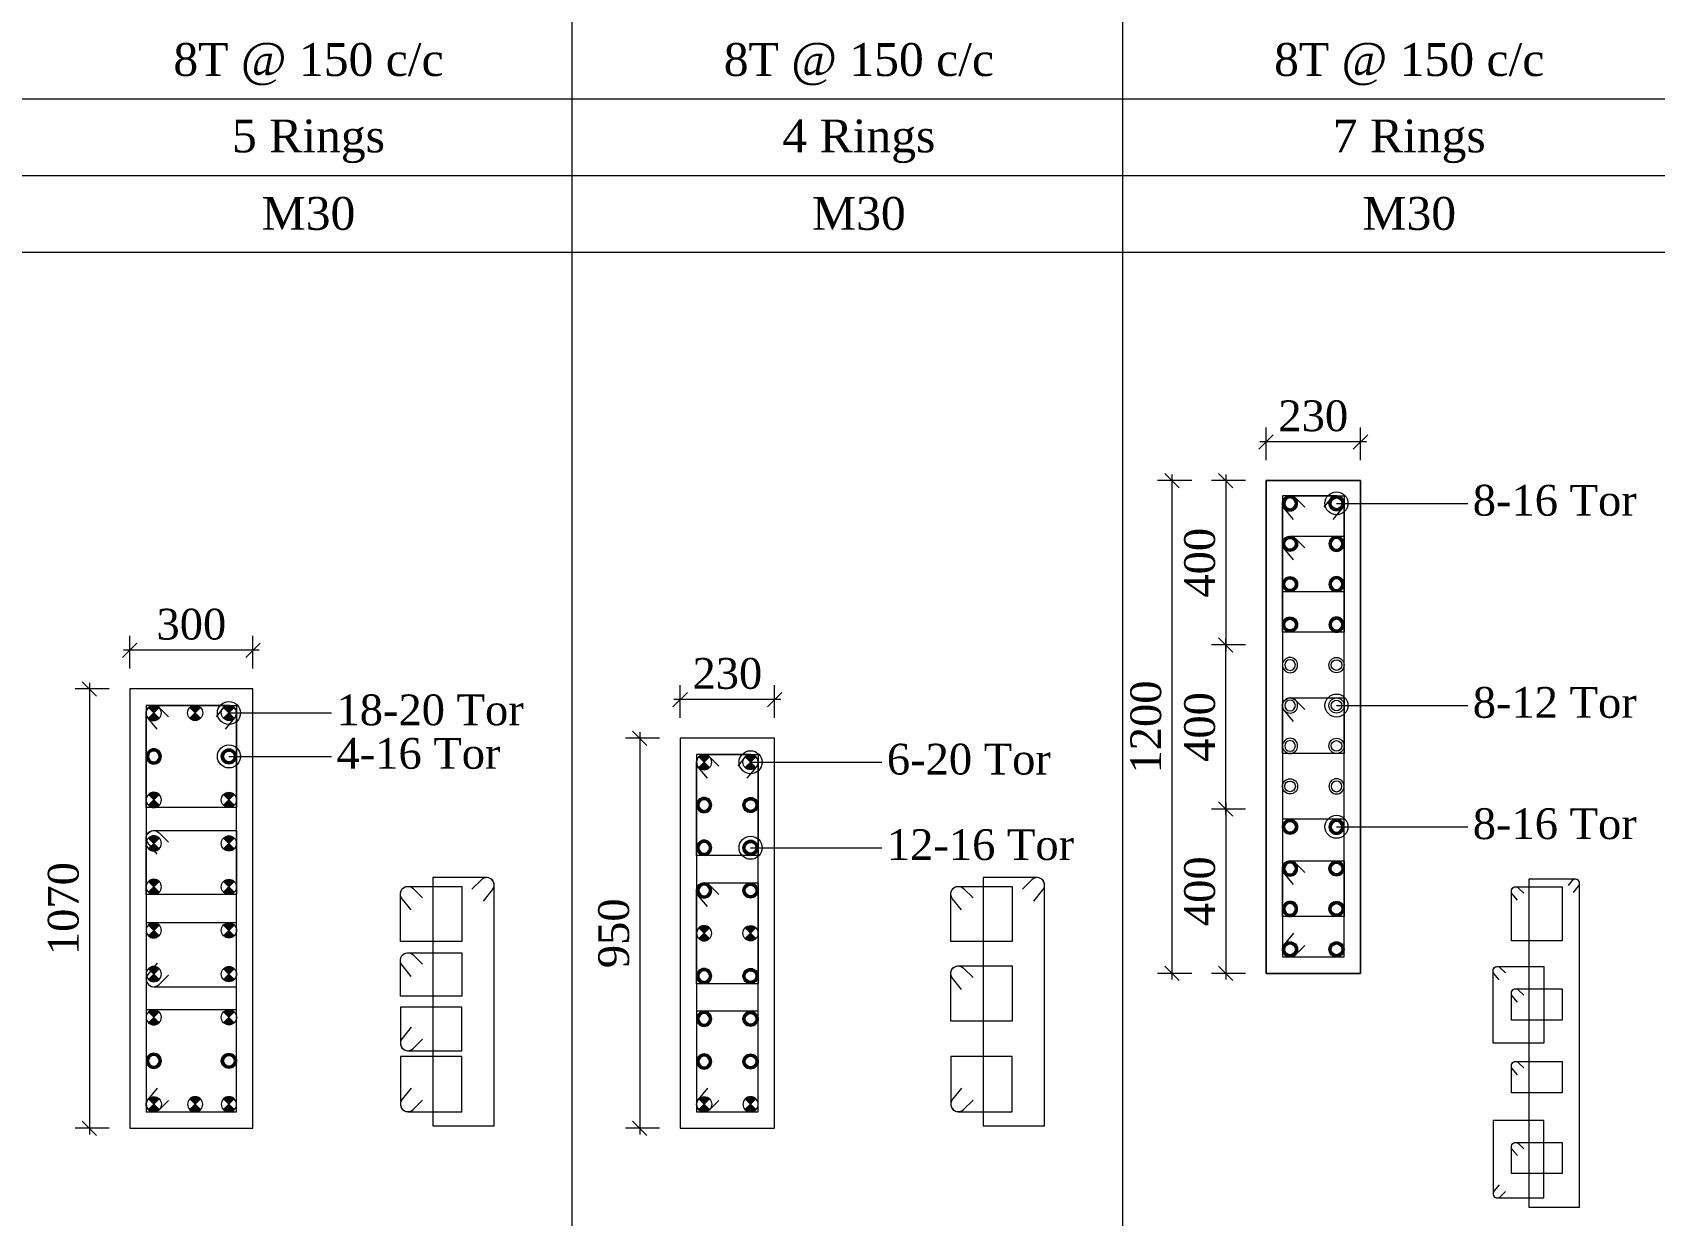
# Model space of a CAD drawing. Header units: metres. Extents: x 95882 to 260884, y 3603 to 81317.
# Drawn here: x 191392 to 195343, y 33459 to 36341 of the extents above; entities that cross this region are included whole.
import ezdxf
from ezdxf.enums import TextEntityAlignment as Align

# ---------------------------------------------------------------- set-up
doc = ezdxf.new("R2010")
doc.units = ezdxf.units.M
doc.header["$LTSCALE"] = 0.05
doc.header["$MEASUREMENT"] = 0
doc.header["$PDMODE"] = 34
doc.header["$PDSIZE"] = -2.5
doc.layers.get('0').update_dxf_attribs({"linetype": 'CONTINUOUS', "lineweight": 0})
doc.layers.get('DEFPOINTS').update_dxf_attribs({"linetype": 'CONTINUOUS'})
for name, color, linetype, lineweight in [('S-DIM-R', 7, 'CONTINUOUS', 9), ('S-SECTION', 5, 'CONTINUOUS', 5), ('S-SECTION MARK', 124, 'CONTINUOUS', 0), ('S-SHEET', 251, 'CONTINUOUS', 0), ('S-STEEL COL_DIA', 1, 'CONTINUOUS', 9), ('S-STEEL RING', 1, 'CONTINUOUS', 9), ('S-TEXT', 7, 'CONTINUOUS', 0), ('S-TEXT MIX', 1, 'CONTINUOUS', 15), ('S-TEXT RINGS', 7, 'CONTINUOUS', 15)]:
    doc.layers.add(name, color=color, linetype=linetype, lineweight=lineweight)
doc.styles.add('AAPL-ADRESS tahoma', font='tahoma.ttf')
doc.styles.add('S-ROMANS', font='times.ttf')
doc.styles.get("Standard").update_dxf_attribs({"font": 'times.ttf'})
doc.styles.add('TEXT', font='times.ttf')
doc.dimstyles.new('75mm', dxfattribs={"dimscale": 140, "dimtxt": 1, "dimasz": 0.35, "dimexe": 0.5, "dimexo": 1, "dimgap": 0.01, "dimtad": 0, "dimdec": 0, "dimzin": 12, "dimdsep": 46, "dimtxsty": 'AAPL-ADRESS tahoma', "dimblk": 'OBLIQUE', "dimcen": 0.35, "dimdle": 0.01, "dimse1": 1, "dimse2": 1, "dimclrd": 256, "dimclre": 256, "dimclrt": 256, "dimadec": 0, "dimazin": 3, "dimtfac": 1, "dimtdec": 0, "dimtmove": 1, "dimatfit": 3, "dimldrblk": 'DOTSMALL', "dimfxl": 1, "dimtolj": 1, "dimtzin": 0, "dimarcsym": 1})
doc.dimstyles.new('S_DIM', dxfattribs={"dimtxt": 75, "dimasz": 35, "dimexe": 35, "dimexo": 50, "dimgap": 25, "dimtad": 1, "dimdec": 0, "dimzin": 0, "dimdsep": 46, "dimtxsty": 'Standard', "dimblk": 'OBLIQUE', "dimcen": 0.09, "dimdle": 15, "dimclrd": 256, "dimclre": 256, "dimclrt": 256, "dimadec": 0, "dimazin": 0, "dimtfac": 1, "dimtdec": 0, "dimtofl": 0, "dimtmove": 0, "dimatfit": 3, "dimfxl": 1, "dimtolj": 1, "dimtzin": 0, "dimlwd": -1, "dimlwe": -1, "dimarcsym": 0})

# ---------------------------------------------------------------- blocks, each defined once
blk = doc.blocks.new('_Oblique')
at = {"color": 0, "linetype": 'ByBlock', "lineweight": -2}
blk.add_line((-0.5, -0.5), (0.5, 0.5), dxfattribs=at)
blk = doc.blocks.new('*D659')
at = {"layer": 'DEFPOINTS', "color": 0, "transparency": 16777216}
for p in [(192969.6, 34621.6, -0.1), (192871.3, 33671.6), (192969.6, 33671.6, -0.1)]:
    blk.add_point(p, dxfattribs=at)
at = {"layer": 'S-DIM-R', "transparency": 16777216}
for p, q in [((192919.6, 34621.6), (192836.3, 34621.6)), ((192871.3, 34636.6), (192871.3, 33656.6)), ((192919.6, 33671.6), (192836.3, 33671.6))]:
    blk.add_line(p, q, dxfattribs=at)
at = {"layer": 'S-DIM-R', "transparency": 16777216, "xscale": 35, "yscale": 35, "zscale": 35}
for p, rotation in [((192871.3, 34621.6), 90), ((192871.3, 33671.6), 270)]:
    blk.add_blockref('_Oblique', p, dxfattribs=dict(at, rotation=rotation))
at = {"layer": 'S-DIM-R', "transparency": 16777216, "insert": (192808.1, 34146.6), "char_height": 75, "attachment_point": 5, "rotation": 90}
blk.add_mtext('\\A1;950', dxfattribs=at)
blk = doc.blocks.new('*D660')
at = {"layer": 'DEFPOINTS', "color": 0, "transparency": 16777216}
for p in [(192969.6, 34715.8), (192969.6, 34621.6, 0), (193199.6, 34621.6, 0)]:
    blk.add_point(p, dxfattribs=at)
at = {"layer": 'S-DIM-R', "transparency": 16777216}
for p, q in [((192969.6, 34671.6), (192969.6, 34750.8)), ((193199.6, 34671.6), (193199.6, 34750.8)), ((193214.6, 34715.8), (192954.6, 34715.8))]:
    blk.add_line(p, q, dxfattribs=at)
at = {"layer": 'S-DIM-R', "transparency": 16777216, "xscale": 35, "yscale": 35, "zscale": 35, "rotation": 180}
blk.add_blockref('_Oblique', (192969.6, 34715.8), dxfattribs=at)
at = {"layer": 'S-DIM-R', "transparency": 16777216, "xscale": 35, "yscale": 35, "zscale": 35}
blk.add_blockref('_Oblique', (193199.6, 34715.8), dxfattribs=at)
at = {"layer": 'S-DIM-R', "transparency": 16777216, "insert": (193084.6, 34778.9), "char_height": 75, "attachment_point": 5}
blk.add_mtext('\\A1;230', dxfattribs=at)
blk = doc.blocks.new('*U4')
at = {"layer": 'S-STEEL COL_DIA'}
h = blk.add_hatch(color=256, dxfattribs=at)
h.dxf.hatch_style = 1
h.paths.add_polyline_path([(0, 0), (0, -18.5, 0.198912), (13, -13)])
h.paths.add_polyline_path([(0, 0), (-13, -13, 0.198912), (0, -18.5)])
h.paths.add_polyline_path([(0, 18.5, 0.198912), (-13, 13), (0, 0)])
h.paths.add_polyline_path([(13, 13, 0.198912), (0, 18.5), (0, 0)])
at = {"layer": 'S-STEEL COL_DIA', "lineweight": 5}
for p, q in [((-13, 13), (13, -13)), ((13, 13), (-13, -13))]:
    blk.add_line(p, q, dxfattribs=at)
blk.add_circle((0, 0), 18.5, dxfattribs=at)
blk = doc.blocks.new('*U5')
at = {"layer": 'S-STEEL COL_DIA'}
h = blk.add_hatch(color=256, dxfattribs=at)
h.dxf.hatch_style = 1
h.paths.add_polyline_path([(-18.5, 0, 1), (18.5, 0, 1)])
h.paths.add_polyline_path([(13, 0, -1), (-13, 0, -1)], flags=16)
at = {"layer": 'S-STEEL COL_DIA', "lineweight": 5}
for radius in [18.5, 13]:
    blk.add_circle((0, 0), radius, dxfattribs=at)
blk = doc.blocks.new('*D661')
at = {"layer": 'DEFPOINTS', "color": 0, "transparency": 16777216}
for p in [(194396.8, 34449, -0.1), (194298.5, 34049), (194396.8, 34049, -0.1)]:
    blk.add_point(p, dxfattribs=at)
at = {"layer": 'S-DIM-R', "transparency": 16777216}
for p, q in [((194298.5, 34464), (194298.5, 34034)), ((194346.8, 34449), (194263.5, 34449)), ((194346.8, 34049), (194263.5, 34049))]:
    blk.add_line(p, q, dxfattribs=at)
at = {"layer": 'S-DIM-R', "transparency": 16777216, "xscale": 35, "yscale": 35, "zscale": 35}
for p, rotation in [((194298.5, 34449), 90), ((194298.5, 34049), 270)]:
    blk.add_blockref('_Oblique', p, dxfattribs=dict(at, rotation=rotation))
at = {"layer": 'S-DIM-R', "transparency": 16777216, "insert": (194235.4, 34249), "char_height": 75, "attachment_point": 5, "rotation": 90}
blk.add_mtext('\\A1;400', dxfattribs=at)
blk = doc.blocks.new('*D662')
at = {"layer": 'DEFPOINTS', "color": 0, "transparency": 16777216}
for p in [(194396.8, 35343.2), (194396.8, 35249, 0), (194626.8, 35249, 0)]:
    blk.add_point(p, dxfattribs=at)
at = {"layer": 'S-DIM-R', "transparency": 16777216}
for p, q in [((194396.8, 35299), (194396.8, 35378.2)), ((194626.8, 35299), (194626.8, 35378.2)), ((194641.8, 35343.2), (194381.8, 35343.2))]:
    blk.add_line(p, q, dxfattribs=at)
at = {"layer": 'S-DIM-R', "transparency": 16777216, "xscale": 35, "yscale": 35, "zscale": 35, "rotation": 180}
blk.add_blockref('_Oblique', (194396.8, 35343.2), dxfattribs=at)
at = {"layer": 'S-DIM-R', "transparency": 16777216, "xscale": 35, "yscale": 35, "zscale": 35}
blk.add_blockref('_Oblique', (194626.8, 35343.2), dxfattribs=at)
at = {"layer": 'S-DIM-R', "transparency": 16777216, "insert": (194511.8, 35406.4), "char_height": 75, "attachment_point": 5}
blk.add_mtext('\\A1;230', dxfattribs=at)
blk = doc.blocks.new('*U7')
at = {"layer": 'S-STEEL COL_DIA', "lineweight": 5}
for radius in [18.5, 13, 13]:
    blk.add_circle((0, 0), radius, dxfattribs=at)
blk = doc.blocks.new('*D644')
at = {"layer": 'DEFPOINTS', "color": 0, "transparency": 16777216}
for p in [(194265.6, 35249, -0.1), (194167.4, 34049), (194265.6, 34049, -0.1)]:
    blk.add_point(p, dxfattribs=at)
at = {"layer": 'S-DIM-R', "transparency": 16777216}
for p, q in [((194215.6, 35249), (194132.4, 35249)), ((194167.4, 35264), (194167.4, 34034)), ((194215.6, 34049), (194132.4, 34049))]:
    blk.add_line(p, q, dxfattribs=at)
at = {"layer": 'S-DIM-R', "transparency": 16777216, "xscale": 35, "yscale": 35, "zscale": 35}
for p, rotation in [((194167.4, 35249), 90), ((194167.4, 34049), 270)]:
    blk.add_blockref('_Oblique', p, dxfattribs=dict(at, rotation=rotation))
at = {"layer": 'S-DIM-R', "transparency": 16777216, "insert": (194104.2, 34649), "char_height": 75, "attachment_point": 5, "rotation": 90}
blk.add_mtext('\\A1;1200', dxfattribs=at)
blk = doc.blocks.new('*D645')
at = {"layer": 'DEFPOINTS', "color": 0, "transparency": 16777216}
for p in [(194298.5, 34849), (194396.8, 34849, -0.1), (194396.8, 34449, -0.1)]:
    blk.add_point(p, dxfattribs=at)
at = {"layer": 'S-DIM-R', "transparency": 16777216}
for p, q in [((194298.5, 34434), (194298.5, 34864)), ((194346.8, 34849), (194263.5, 34849)), ((194346.8, 34449), (194263.5, 34449))]:
    blk.add_line(p, q, dxfattribs=at)
at = {"layer": 'S-DIM-R', "transparency": 16777216, "xscale": 35, "yscale": 35, "zscale": 35}
for p, rotation in [((194298.5, 34849), 90), ((194298.5, 34449), 270)]:
    blk.add_blockref('_Oblique', p, dxfattribs=dict(at, rotation=rotation))
at = {"layer": 'S-DIM-R', "transparency": 16777216, "insert": (194235.4, 34649), "char_height": 75, "attachment_point": 5, "rotation": 90}
blk.add_mtext('\\A1;400', dxfattribs=at)
blk = doc.blocks.new('*D646')
at = {"layer": 'DEFPOINTS', "color": 0, "transparency": 16777216}
for p in [(194396.8, 35249, -0.1), (194298.5, 34849), (194396.8, 34849, -0.1)]:
    blk.add_point(p, dxfattribs=at)
at = {"layer": 'S-DIM-R', "transparency": 16777216}
for p, q in [((194346.8, 35249), (194263.5, 35249)), ((194298.5, 35264), (194298.5, 34834)), ((194346.8, 34849), (194263.5, 34849))]:
    blk.add_line(p, q, dxfattribs=at)
at = {"layer": 'S-DIM-R', "transparency": 16777216, "xscale": 35, "yscale": 35, "zscale": 35}
for p, rotation in [((194298.5, 35249), 90), ((194298.5, 34849), 270)]:
    blk.add_blockref('_Oblique', p, dxfattribs=dict(at, rotation=rotation))
at = {"layer": 'S-DIM-R', "transparency": 16777216, "insert": (194235.4, 35049), "char_height": 75, "attachment_point": 5, "rotation": 90}
blk.add_mtext('\\A1;400', dxfattribs=at)
blk = doc.blocks.new('*D654')
at = {"layer": 'DEFPOINTS', "color": 0, "transparency": 16777216}
for p in [(191629, 34835.8), (191629, 34741.6, 0), (191929, 34741.6, 0)]:
    blk.add_point(p, dxfattribs=at)
at = {"layer": 'S-DIM-R', "transparency": 16777216}
for p, q in [((191629, 34791.6), (191629, 34870.8)), ((191929, 34791.6), (191929, 34870.8)), ((191944, 34835.8), (191614, 34835.8))]:
    blk.add_line(p, q, dxfattribs=at)
at = {"layer": 'S-DIM-R', "transparency": 16777216, "xscale": 35, "yscale": 35, "zscale": 35, "rotation": 180}
blk.add_blockref('_Oblique', (191629, 34835.8), dxfattribs=at)
at = {"layer": 'S-DIM-R', "transparency": 16777216, "xscale": 35, "yscale": 35, "zscale": 35}
blk.add_blockref('_Oblique', (191929, 34835.8), dxfattribs=at)
at = {"layer": 'S-DIM-R', "transparency": 16777216, "insert": (191779, 34898.9), "char_height": 75, "attachment_point": 5}
blk.add_mtext('\\A1;300', dxfattribs=at)
blk = doc.blocks.new('*D663')
at = {"layer": 'DEFPOINTS', "color": 0, "transparency": 16777216}
for p in [(191629, 34741.6, -0.1), (191530.7, 33671.6), (191629, 33671.6, -0.1)]:
    blk.add_point(p, dxfattribs=at)
at = {"layer": 'S-DIM-R', "transparency": 16777216}
for p, q in [((191579, 34741.6), (191495.7, 34741.6)), ((191530.7, 34756.6), (191530.7, 33656.6)), ((191579, 33671.6), (191495.7, 33671.6))]:
    blk.add_line(p, q, dxfattribs=at)
at = {"layer": 'S-DIM-R', "transparency": 16777216, "xscale": 35, "yscale": 35, "zscale": 35}
for p, rotation in [((191530.7, 34741.6), 90), ((191530.7, 33671.6), 270)]:
    blk.add_blockref('_Oblique', p, dxfattribs=dict(at, rotation=rotation))
at = {"layer": 'S-DIM-R', "transparency": 16777216, "insert": (191467.5, 34206.6), "char_height": 75, "attachment_point": 5, "rotation": 90}
blk.add_mtext('\\A1;1070', dxfattribs=at)

msp = doc.modelspace()

# ---------------------------------------------------------------- linework, layer by layer
at = {"layer": 'S-SECTION'}
for points, elevation in [([(194396.8, 34049), (194626.8, 34049), (194626.8, 35249), (194396.8, 35249)], 0.1), ([(194396.8, 34049), (194626.8, 34049), (194626.8, 35249), (194396.8, 35249)], 0.1), ([(194626.8, 34049), (194396.8, 34049), (194396.8, 35249), (194626.8, 35249)], 0.1), ([(191629, 33671.6), (191929, 33671.6), (191929, 34741.6), (191629, 34741.6)], 0), ([(192969.6, 33671.6), (193199.6, 33671.6), (193199.6, 34621.6), (192969.6, 34621.6)], 0.2)]:
    msp.add_lwpolyline(points, close=True, dxfattribs=dict(at, elevation=elevation))
at = {"layer": 'S-SHEET'}
for p, q in [((192706.1, 49003.5, 0.2), (192706.1, 9408.8, 0.2)), ((192706.1, 49003.5, 0.2), (192706.1, 9408.8, 0.2)), ((192706.1, 49003.5, 0.2), (192706.1, 9408.8, 0.2)), ((192706.1, 49003.5, 0.2), (192706.1, 9408.8, 0.2)), ((192706.1, 49003.5, 0.3), (192706.1, 9408.8, 0.2)), ((192706.1, 49003.5, 0.3), (192706.1, 9408.8, 0.2)), ((192706.1, 49003.5, 0.3), (192706.1, 9408.8, 0.2)), ((192706.1, 49003.5, 0.3), (192706.1, 9408.8, 0.2)), ((192706.1, 49003.5, 0.3), (192706.1, 9408.8, 0.2)), ((192706.1, 49003.5, 0.3), (192706.1, 9408.8, 0.2)), ((192706.1, 49003.5, 0.3), (192706.1, 9408.8, 0.2)), ((192706.1, 49003.5, 0.3), (192706.1, 9408.8, 0.2)), ((192706.1, 49003.5, 0.3), (192706.1, 9408.8, 0.2)), ((192706.1, 49003.5, 0.3), (192706.1, 9408.8, 0.2)), ((192706.1, 49003.5, 0.3), (192706.1, 9408.8, 0.2)), ((194046.7, 49003.5, 0.3), (194046.7, 9408.8, 0.2)), ((194046.7, 49003.5, 0.3), (194046.7, 9408.8, 0.2)), ((194046.7, 49003.5, 0.3), (194046.7, 9408.8, 0.2)), ((194046.7, 49003.5, 0.3), (194046.7, 9408.8, 0.2)), ((194046.7, 49003.5, 0.4), (194046.7, 9408.8, 0.3)), ((194046.7, 49003.5, 0.4), (194046.7, 9408.8, 0.3)), ((194046.7, 49003.5, 0.4), (194046.7, 9408.8, 0.3)), ((194046.7, 49003.5, 0.4), (194046.7, 9408.8, 0.3)), ((194046.7, 49003.5, 0.4), (194046.7, 9408.8, 0.3)), ((194046.7, 49003.5, 0.4), (194046.7, 9408.8, 0.3)), ((194046.7, 49003.5, 0.4), (194046.7, 9408.8, 0.3)), ((194046.7, 49003.5, 0.4), (194046.7, 9408.8, 0.3)), ((194046.7, 49003.5, 0.4), (194046.7, 9408.8, 0.3)), ((194046.7, 49003.5, 0.4), (194046.7, 9408.8, 0.3)), ((194046.7, 49003.5, 0.4), (194046.7, 9408.8, 0.3)), ((177691.8, 36178.5, 0), (198068.5, 36178.5, -0.1)), ((177084.5, 35991.9, 0), (198068.5, 35991.9, -0.1)), ((177084.5, 35805.2, 0), (198068.5, 35805.2, -0.1))]:
    msp.add_line(p, q, dxfattribs=at)
at = {"layer": 'S-STEEL RING'}
for points, elevation in [([(194560.1, 35154.6), (194582.6, 35182, 0.633211), (194568.3, 35212.1), (194436.8, 35212.1), (194436.8, 34089), (194586.8, 34089), (194586.8, 35193.7, 0.666768), (194555.3, 35206.8), (194537.5, 35184.1)], 0.1), ([(191862.4, 34644.1), (191884.8, 34671.5, 0.633211), (191870.5, 34701.6), (191669, 34701.6), (191669, 33711.6), (191889, 33711.6), (191889, 34683.2, 0.666768), (191857.5, 34696.3), (191839.7, 34673.6)], 0), ([(193133, 34524.1), (193155.4, 34551.5, 0.633211), (193141.1, 34581.6), (193009.6, 34581.6), (193009.6, 33711.6), (193159.6, 33711.6), (193159.6, 34563.2, 0.666768), (193128.1, 34576.3), (193110.3, 34553.6)], 0.2), ([(192490.2, 34224.7), (192512.6, 34252.1, 0.633211), (192498.4, 34282.3), (192366.8, 34282.3), (192366.8, 33677.5), (192516.8, 33677.5), (192516.8, 34263.8, 0.666768), (192485.4, 34276.9), (192462.5, 34254.3)], 0.1), ([(192490.2, 34224.7), (192512.6, 34252.1, 0.633211), (192498.4, 34282.3), (192366.8, 34282.3), (192366.8, 33677.5), (192516.8, 33677.5), (192516.8, 34263.8, 0.666768), (192485.4, 34276.9), (192462.5, 34254.3)], 0.2), ([(193830.8, 34224.7), (193853.2, 34252.1, 0.633211), (193839, 34282.3), (193707.4, 34282.3), (193707.4, 33677.5), (193857.4, 33677.5), (193857.4, 34263.8, 0.666768), (193826, 34276.9), (193803.1, 34254.3)], 0.2), ([(193830.8, 34224.7), (193853.2, 34252.1, 0.633211), (193839, 34282.3), (193707.4, 34282.3), (193707.4, 33677.5), (193857.4, 33677.5), (193857.4, 34263.8, 0.666768), (193826, 34276.9), (193803.1, 34254.3)], 0.3), ([(195145.3, 34246), (195157.9, 34261.3, 0.633211), (195149.9, 34278.3), (195036.5, 34278.3), (195036.5, 33479.6), (195160.3, 33479.6), (195160.3, 34267.9, 0.666768), (195142.6, 34275.3), (195132.6, 34262.6)], 0), ([(195145.3, 34246), (195157.9, 34261.3, 0.633211), (195149.9, 34278.3), (195036.5, 34278.3), (195036.5, 33479.6), (195160.3, 33479.6), (195160.3, 34267.9, 0.666768), (195142.6, 34275.3), (195132.6, 34262.6)], 0)]:
    msp.add_lwpolyline(points, format="xyb", dxfattribs=dict(at, elevation=elevation))
at = {"layer": 'S-STEEL RING', "color": 4}
for points, elevation in [([(194463.4, 35154.6), (194441, 35182, -0.633211), (194455.2, 35212.1), (194586.8, 35212.1), (194586.8, 34879.8), (194436.8, 34879.8), (194436.8, 35193.7, -0.666768), (194468.2, 35206.8), (194491, 35184.1)], 0.1), ([(194463.4, 34146.6), (194441, 34119.2, 0.633211), (194455.2, 34089), (194586.8, 34089), (194586.8, 34424.4), (194436.8, 34424.4), (194436.8, 34107.5, 0.666768), (194468.2, 34094.4), (194491, 34117)], 0.1), ([(194964.5, 34033.4), (194951.9, 34048.8, -0.633211), (194959.9, 34065.7), (195073.3, 34065.7), (195073.3, 33878.8), (194949.6, 33878.8), (194949.6, 34055.4, -0.666768), (194967.2, 34062.7), (194980.1, 34050)], 0), ([(194964.5, 33534.2), (194951.9, 33518.9, 0.633211), (194959.9, 33501.9), (195073.3, 33501.9), (195073.3, 33690.5), (194949.6, 33690.5), (194949.6, 33512.3, 0.666768), (194967.2, 33504.9), (194980.1, 33517.6)], 0)]:
    msp.add_lwpolyline(points, format="xyb", dxfattribs=dict(at, elevation=elevation))
at = {"layer": 'S-STEEL RING', "color": 3}
for points, elevation in [([(194463.4, 35056.1), (194441, 35083.5, -0.633211), (194455.2, 35113.6), (194586.8, 35113.6), (194586.8, 34978.3), (194436.8, 34978.3), (194436.8, 35095.2, -0.666768), (194468.2, 35108.3), (194491, 35085.6)], 0.1), ([(191695.6, 34644.1), (191673.2, 34671.5, -0.633211), (191687.4, 34701.6), (191889, 34701.6), (191889, 34452.7), (191669, 34452.7), (191669, 34683.2, -0.666768), (191700.4, 34696.3), (191723.3, 34673.6)], 0), ([(194463.4, 34662.3), (194441, 34689.6, -0.633211), (194455.2, 34719.8), (194586.8, 34719.8), (194586.8, 34584.4), (194436.8, 34584.4), (194436.8, 34701.3, -0.666768), (194468.2, 34714.4), (194491, 34691.8)], 0.1), ([(193036.2, 34524.1), (193013.8, 34551.5, -0.633211), (193028, 34581.6), (193159.6, 34581.6), (193159.6, 34336.2), (193009.6, 34336.2), (193009.6, 34563.2, -0.666768), (193041, 34576.3), (193063.9, 34553.6)], 0.2), ([(194463.4, 34265.3), (194441, 34292.7, -0.633211), (194455.2, 34322.9), (194586.8, 34322.9), (194586.8, 34187.5), (194436.8, 34187.5), (194436.8, 34304.4, -0.666768), (194468.2, 34317.5), (194491, 34294.9)], 0.1), ([(192314.7, 34203.4), (192292.3, 34230.8, -0.633211), (192306.6, 34260.9), (192438.1, 34260.9), (192438.1, 34126.4), (192288.1, 34126.4), (192288.1, 34242.5, -0.666768), (192319.5, 34255.6), (192342.4, 34232.9)], 0.1), ([(193036.2, 34211.7), (193013.8, 34239, -0.633211), (193028, 34269.2), (193159.6, 34269.2), (193159.6, 34023.8), (193009.6, 34023.8), (193009.6, 34250.8, -0.666768), (193041, 34263.9), (193063.9, 34241.2)], 0.2), ([(193655.3, 34203.4), (193632.9, 34230.8, -0.633211), (193647.1, 34260.9), (193778.7, 34260.9), (193778.7, 34126.4), (193628.7, 34126.4), (193628.7, 34242.5, -0.666768), (193660.1, 34255.6), (193683, 34232.9)], 0.2), ([(195009.1, 34227.4), (194996.5, 34242.8, -0.633211), (195004.5, 34259.8), (195117.9, 34259.8), (195117.9, 34128.1), (194994.2, 34128.1), (194994.2, 34249.4, -0.666768), (195011.8, 34256.8), (195024.7, 34244)], 0), ([(192314.7, 34041.7), (192292.3, 34069.1, -0.633211), (192306.6, 34099.3), (192438.1, 34099.3), (192438.1, 33993.3), (192288.1, 33993.3), (192288.1, 34080.8, -0.666768), (192319.5, 34093.9), (192342.4, 34071.3)], 0.1), ([(193655.3, 34009.6), (193632.9, 34037, -0.633211), (193647.1, 34067.2), (193778.7, 34067.2), (193778.7, 33932.7), (193628.7, 33932.7), (193628.7, 34048.7, -0.666768), (193660.1, 34061.8), (193683, 34039.2)], 0.2), ([(195009.1, 33979.1), (194996.5, 33994.5, -0.633211), (195004.5, 34011.4), (195117.9, 34011.4), (195117.9, 33935.3), (194994.2, 33935.3), (194994.2, 34001.1, -0.666768), (195011.8, 34008.4), (195024.7, 33995.7)], 0), ([(191695.6, 33769.1), (191673.2, 33741.8, 0.633211), (191687.4, 33711.6), (191889, 33711.6), (191889, 33960.5), (191669, 33960.5), (191669, 33730.1, 0.666768), (191700.4, 33717), (191723.3, 33739.6)], 0), ([(192314.7, 33918), (192292.3, 33890.7, 0.633211), (192306.6, 33860.5), (192438.1, 33860.5), (192438.1, 33966.5), (192288.1, 33966.5), (192288.1, 33879, 0.666768), (192319.5, 33865.9), (192342.4, 33888.5)], 0.1), ([(193036.2, 33769.1), (193013.8, 33741.8, 0.633211), (193028, 33711.6), (193159.6, 33711.6), (193159.6, 33957), (193009.6, 33957), (193009.6, 33730.1, 0.666768), (193041, 33717), (193063.9, 33739.6)], 0.2), ([(192314.7, 33769.6), (192292.3, 33742.3, 0.633211), (192306.6, 33712.1), (192438.1, 33712.1), (192438.1, 33846.6), (192288.1, 33846.6), (192288.1, 33730.6, 0.666768), (192319.5, 33717.5), (192342.4, 33740.1)], 0.1), ([(193655.3, 33769.6), (193632.9, 33742.3, 0.633211), (193647.1, 33712.1), (193778.7, 33712.1), (193778.7, 33846.6), (193628.7, 33846.6), (193628.7, 33730.6, 0.666768), (193660.1, 33717.5), (193683, 33740.1)], 0.2), ([(195009.1, 33802), (194996.5, 33817.4, -0.633211), (195004.5, 33834.4), (195117.9, 33834.4), (195117.9, 33758.2), (194994.2, 33758.2), (194994.2, 33824, -0.666768), (195011.8, 33831.3), (195024.7, 33818.6)], 0), ([(195009.1, 33605), (194996.5, 33620.4, -0.633211), (195004.5, 33637.4), (195117.9, 33637.4), (195117.9, 33561.2), (194994.2, 33561.2), (194994.2, 33627, -0.666768), (195011.8, 33634.4), (195024.7, 33621.6)], 0)]:
    msp.add_lwpolyline(points, format="xyb", dxfattribs=dict(at, elevation=elevation))
for points in [[(191695.6, 34339.4), (191673.2, 34366.8, -0.633211), (191687.4, 34396.9), (191889, 34396.9), (191889, 34241.1), (191669, 34241.1), (191669, 34378.5, -0.666768), (191700.4, 34391.6), (191723.3, 34368.9)], [(191695.6, 34073.8), (191673.2, 34046.4, 0.633211), (191687.4, 34016.3), (191889, 34016.3), (191889, 34172.1), (191669, 34172.1), (191669, 34034.7, 0.666768), (191700.4, 34021.6), (191723.3, 34044.3)]]:
    msp.add_lwpolyline(points, format="xyb", dxfattribs=at)

# ---------------------------------------------------------------- block references
at = {"layer": 'S-STEEL COL_DIA', "xscale": -1}
for name, p in [('*U5', (194455.2, 35193.7, 0.1)), ('*U7', (194455.2, 34799.8, 0.1)), ('*U4', (191687.4, 34683.2, 0)), ('*U7', (194455.2, 34701.3, 0.1)), ('*U7', (194455.2, 34602.9, 0.1)), ('*U5', (191687.4, 34577.3)), ('*U4', (193028, 34563.2, 0.2)), ('*U4', (191687.4, 34471.4)), ('*U5', (193028, 34459, 0.2)), ('*U4', (191687.4, 34365.5)), ('*U5', (193028, 34354.9, 0.2)), ('*U5', (194455.2, 34304.4, 0.1)), ('*U4', (191687.4, 34259.6)), ('*U5', (193028, 34250.8, 0.2)), ('*U5', (194455.2, 34205.9, 0.1)), ('*U4', (191687.4, 34153.7)), ('*U4', (193028, 34146.6, 0.2)), ('*U4', (191687.4, 34047.3)), ('*U5', (193028, 34042.5, 0.2)), ('*U4', (191687.4, 33941.9)), ('*U5', (193028, 33938.3, 0.2)), ('*U5', (191687.4, 33836)), ('*U5', (193028, 33834.2, 0.2))]:
    msp.add_blockref(name, p, dxfattribs=at)
at = {"layer": 'S-STEEL COL_DIA'}
for name, p in [('*U5', (194568.3, 35193.7, 0.1)), ('*U7', (194568.3, 34799.8, 0.1)), ('*U4', (191788.2, 34683.2, 0)), ('*U4', (191870.5, 34683.2, 0)), ('*U7', (194568.3, 34701.3, 0.1)), ('*U7', (194568.3, 34602.9, 0.1)), ('*U5', (191870.5, 34577.3)), ('*U4', (193141.1, 34563.2, 0.2)), ('*U4', (191870.5, 34471.4)), ('*U5', (193141.1, 34459, 0.2)), ('*U4', (191870.5, 34365.5)), ('*U5', (193141.1, 34354.9, 0.2)), ('*U5', (194568.3, 34304.4, 0.1)), ('*U4', (191870.5, 34259.6)), ('*U5', (193141.1, 34250.8, 0.2)), ('*U5', (194568.3, 34205.9, 0.1)), ('*U4', (191870.5, 34153.7)), ('*U4', (193141.1, 34146.6, 0.2)), ('*U5', (194568.3, 34107.5, 0.1)), ('*U4', (191870.5, 34047.3)), ('*U5', (193141.1, 34042.5, 0.2)), ('*U4', (191870.5, 33941.9)), ('*U5', (193141.1, 33938.3, 0.2)), ('*U5', (191870.5, 33836)), ('*U5', (193141.1, 33834.2, 0.2))]:
    msp.add_blockref(name, p, dxfattribs=at)
at = {"layer": 'S-STEEL COL_DIA', "rotation": 180}
for name, p in [('*U5', (194455.2, 35095.2, 0.1)), ('*U5', (194455.2, 34996.7, 0.1)), ('*U5', (194455.2, 34898.3, 0.1)), ('*U7', (194455.2, 34504.4, 0.1)), ('*U5', (194455.2, 34405.9, 0.1)), ('*U5', (194455.2, 34107.5, 0.1)), ('*U4', (191687.4, 33730.1, 0)), ('*U4', (193028, 33730.1, 0.2))]:
    msp.add_blockref(name, p, dxfattribs=at)
at = {"layer": 'S-STEEL COL_DIA', "xscale": -1, "rotation": 180}
for name, p in [('*U5', (194568.3, 35095.2, 0.1)), ('*U5', (194568.3, 34996.7, 0.1)), ('*U5', (194568.3, 34898.3, 0.1)), ('*U7', (194568.3, 34504.4, 0.1)), ('*U5', (194568.3, 34405.9, 0.1)), ('*U4', (191788.2, 33730.1, 0)), ('*U4', (191870.5, 33730.1, 0)), ('*U4', (193141.1, 33730.1, 0.2))]:
    msp.add_blockref(name, p, dxfattribs=at)

# ---------------------------------------------------------------- texts
at = {"layer": 'S-TEXT', "color": 7, "style": 'TEXT'}
for s, p in [('8-16 Tor ', (194900.2, 35163.7, 0.1)), ('8-12 Tor ', (194900.2, 34671.4, 0.1)), ('18-20 Tor ', (192132.5, 34653.2, 0)), ('4-16 Tor ', (192132.5, 34547.3, -0.1)), ('6-20 Tor ', (193473.1, 34533.2, 0.2)), ('8-16 Tor ', (194900.2, 34376, 0.1)), ('12-16 Tor ', (193473.1, 34325, 0.2))]:
    msp.add_text(s, height=75, dxfattribs=at).set_placement(p)
at = {"layer": 'S-TEXT MIX', "style": 'S-ROMANS'}
for p in [(192064.3, 35899.8, 0), (193404.9, 35899.8, 0.2), (194745.5, 35899.8, 0.2)]:
    msp.add_text('M30', height=80, dxfattribs=at).set_placement(p, align=Align.MIDDLE_CENTER)
at = {"layer": 'S-TEXT RINGS', "style": 'S-ROMANS'}
for s, p in [('8T @ 150 c/c', (192064.3, 36274.6, 0)), ('8T @ 150 c/c', (193404.9, 36274.6, 0.2)), ('8T @ 150 c/c', (194745.5, 36274.6, 0.2)), ('5 Rings', (192064.3, 36088.5, 0)), ('4 Rings', (193404.9, 36088.5, 0.2)), ('7 Rings', (194745.5, 36088.5, 0.2))]:
    msp.add_text(s, height=80, dxfattribs=at).set_placement(p, align=Align.MIDDLE_CENTER)

# ---------------------------------------------------------------- dimensions: what is measured, and where the dimension line sits
at = {"layer": 'S-DIM-R'}
for base, p1, p2, picture, middle in [((194396.8, 35343.2, 0.1), (194626.8, 35249, 0.1), (194396.8, 35249, 0.1), '*D662', (194511.8, 35406.4, 0.1)), ((191629, 34835.8, 0), (191929, 34741.6, 0), (191629, 34741.6, 0), '*D654', (191779, 34898.9, 0)), ((192969.6, 34715.8, 0.2), (193199.6, 34621.6, 0.2), (192969.6, 34621.6, 0.2), '*D660', (193084.6, 34778.9, 0.2))]:
    dim = msp.add_linear_dim(base=base, p1=p1, p2=p2, dimstyle='S_DIM', dxfattribs=at)
    dim.commit()
    dim.dimension.update_dxf_attribs({"geometry": picture, "text_midpoint": middle})
for base, p1, p2, angle, picture, middle in [((194167.4, 34049, 0.2), (194265.6, 35249, 0.1), (194265.6, 34049, 0.1), 90, '*D644', (194104.2, 34649, 0.2)), ((194298.5, 34849, 0.2), (194396.8, 35249, 0.1), (194396.8, 34849, 0.1), 90, '*D646', (194235.4, 35049, 0.2)), ((194298.5, 34849, 0.2), (194396.8, 34449, 0.1), (194396.8, 34849, 0.1), 270, '*D645', (194235.4, 34649, 0.2)), ((191530.7, 33671.6, 0.1), (191629, 34741.6, 0), (191629, 33671.6, 0), 90, '*D663', (191467.5, 34206.6, 0.1)), ((192871.3, 33671.6, 0.3), (192969.6, 34621.6, 0.2), (192969.6, 33671.6, 0.2), 90, '*D659', (192808.1, 34146.6, 0.3)), ((194298.5, 34049, 0.2), (194396.8, 34449, 0.1), (194396.8, 34049, 0.1), 90, '*D661', (194235.4, 34249, 0.2))]:
    dim = msp.add_linear_dim(base=base, p1=p1, p2=p2, angle=angle, dimstyle='S_DIM', dxfattribs=at)
    dim.commit()
    dim.dimension.update_dxf_attribs({"geometry": picture, "text_midpoint": middle})

# ---------------------------------------------------------------- leaders
at = {"layer": 'S-SECTION MARK', "linetype": 'ByBlock'}
for points in [[(194568.3, 35193.7, 0.1), (194888, 35193.7, 0.1)], [(191870.5, 34683.2, 0), (192120.2, 34683.2, 0)], [(194568.3, 34701.3, 0.1), (194888, 34701.3, 0.1)], [(191870.5, 34577.3, 0), (192120.2, 34577.3, 0)], [(193141.1, 34563.2, 0.2), (193460.8, 34563.2, 0.2)], [(194568.3, 34405.9, 0.1), (194888, 34405.9, 0.1)], [(193141.1, 34354.9, 0.2), (193460.8, 34354.9, 0.2)]]:
    msp.add_leader(points, dimstyle='75mm', override={"dimasz": 0.4, "dimldrblk": 'Origin', "dimfxlon": 1, "dimlwd": 0}, dxfattribs=at)

doc.saveas('drawing.dxf')
